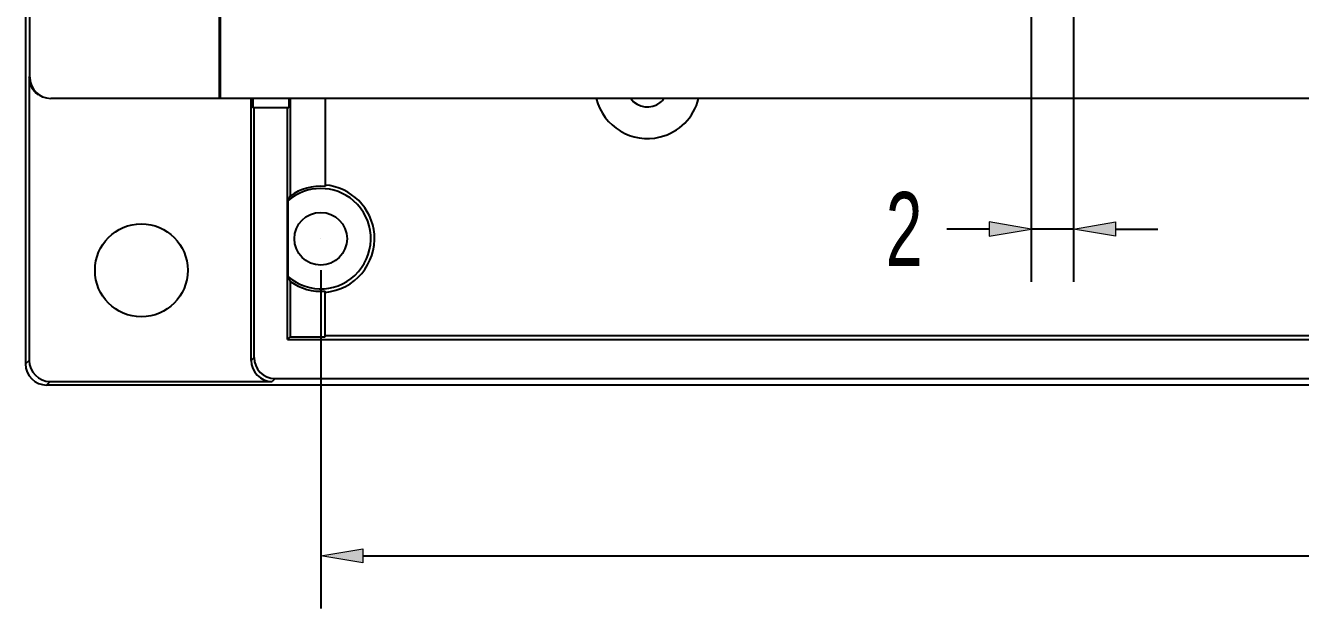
# Model space of a CAD drawing. Header units: inches. Extents: x 0 to 800, y 356 to 444.
# Drawn here: x 515.84 to 528.53, y 393.21 to 399.01 of the extents above; entities that cross this region are included whole.
import ezdxf

# ---------------------------------------------------------------- set-up
doc = ezdxf.new("R2010")
doc.units = ezdxf.units.IN
doc.header["$MEASUREMENT"] = 0

# ---------------------------------------------------------------- blocks, each defined once
blk = doc.blocks.new('block 162')
at = {"color": 5, "lineweight": 25, "true_color": 0x0000ff}
blk.add_lwpolyline([(518.776, 396.575), (518.776, 393.21)], dxfattribs=at)
blk = doc.blocks.new('block 164')
at = {"color": 5, "lineweight": 25, "true_color": 0x0000ff}
blk.add_lwpolyline([(519.196, 393.735), (531.297, 393.735)], dxfattribs=at)
blk = doc.blocks.new('block 166')
at = {"true_color": 0x0000ff}
h = blk.add_hatch(color=5, dxfattribs=at)
h.dxf.hatch_style = 2
h.paths.add_polyline_path([(519.196, 393.805), (519.196, 393.665), (518.776, 393.735)])
at = {"lineweight": 0}
blk.add_lwpolyline([(519.196, 393.805), (519.196, 393.665), (518.776, 393.735), (519.196, 393.805)], dxfattribs=at)
blk = doc.blocks.new('block 169')
at = {"lineweight": 0}
blk.add_lwpolyline([(518.776, 396.89), (518.776, 396.89)], dxfattribs=at)
blk = doc.blocks.new('block 161')
for name in ['block 169', 'block 162', 'block 166', 'block 164']:
    blk.add_blockref(name, (0, 0))
blk = doc.blocks.new('block 2255')
at = {"color": 7, "lineweight": 25, "true_color": 0xffffff}
blk.add_lwpolyline([(515.837, 403.371), (515.837, 395.643)], dxfattribs=at)
blk = doc.blocks.new('block 2258')
at = {"color": 7, "lineweight": 25, "true_color": 0xffffff}
blk.add_lwpolyline([(515.873, 398.495), (515.873, 395.679)], dxfattribs=at)
blk = doc.blocks.new('block 2259')
at = {"color": 7, "lineweight": 25, "true_color": 0xffffff}
blk.add_lwpolyline([(515.879, 398.496), (515.879, 415.645)], dxfattribs=at)
blk = doc.blocks.new('block 2273')
at = {"color": 7, "lineweight": 25, "true_color": 0xffffff}
blk.add_lwpolyline([(517.769, 398.286), (517.769, 400.093)], dxfattribs=at)
blk = doc.blocks.new('block 2276')
at = {"color": 7, "lineweight": 25, "true_color": 0xffffff}
blk.add_lwpolyline([(517.779, 398.286), (517.779, 400.104)], dxfattribs=at)
blk = doc.blocks.new('block 2277')
at = {"color": 7, "lineweight": 25, "true_color": 0xffffff}
blk.add_lwpolyline([(518.083, 395.679), (518.083, 398.285)], dxfattribs=at)
blk = doc.blocks.new('block 2279')
at = {"color": 7, "lineweight": 25, "true_color": 0xffffff}
blk.add_lwpolyline([(518.099, 398.286), (518.099, 398.191)], dxfattribs=at)
blk = doc.blocks.new('block 2282')
at = {"color": 7, "lineweight": 25, "true_color": 0xffffff}
blk.add_lwpolyline([(518.112, 395.708), (518.112, 398.191)], dxfattribs=at)
blk = doc.blocks.new('block 2283')
at = {"color": 7, "lineweight": 25, "true_color": 0xffffff}
blk.add_lwpolyline([(518.444, 395.886), (518.444, 398.191)], dxfattribs=at)
blk = doc.blocks.new('block 2285')
at = {"color": 7, "lineweight": 25, "true_color": 0xffffff}
blk.add_lwpolyline([(518.448, 397.266), (518.448, 396.514)], dxfattribs=at)
blk = doc.blocks.new('block 2287')
at = {"color": 7, "lineweight": 25, "true_color": 0xffffff}
blk.add_lwpolyline([(518.458, 398.286), (518.458, 398.191)], dxfattribs=at)
blk = doc.blocks.new('block 2291')
at = {"color": 7, "lineweight": 25, "true_color": 0xffffff}
blk.add_lwpolyline([(518.472, 398.286), (518.472, 397.314)], dxfattribs=at)
blk = doc.blocks.new('block 2292')
at = {"color": 7, "lineweight": 25, "true_color": 0xffffff}
blk.add_lwpolyline([(518.472, 396.465), (518.472, 395.913)], dxfattribs=at)
blk = doc.blocks.new('block 2295')
at = {"color": 7, "lineweight": 25, "true_color": 0xffffff}
blk.add_lwpolyline([(518.82, 398.286), (518.82, 397.41)], dxfattribs=at)
blk = doc.blocks.new('block 2296')
at = {"color": 7, "lineweight": 25, "true_color": 0xffffff}
blk.add_lwpolyline([(518.82, 395.913), (518.82, 396.369)], dxfattribs=at)
blk = doc.blocks.new('block 2316')
at = {"color": 7, "lineweight": 25, "true_color": 0xffffff}
blk.add_lwpolyline([(548.163, 395.433), (516.047, 395.433)], dxfattribs=at)
blk = doc.blocks.new('block 2317')
at = {"color": 7, "lineweight": 25, "true_color": 0xffffff}
blk.add_lwpolyline([(516.083, 395.469), (518.293, 395.469)], dxfattribs=at)
blk = doc.blocks.new('block 2319')
at = {"color": 7, "lineweight": 25, "true_color": 0xffffff}
blk.add_lwpolyline([(518.322, 395.498), (545.888, 395.498)], dxfattribs=at)
blk = doc.blocks.new('block 2320')
at = {"color": 7, "lineweight": 25, "true_color": 0xffffff}
blk.add_lwpolyline([(518.444, 395.886), (545.766, 395.886)], dxfattribs=at)
blk = doc.blocks.new('block 2321')
at = {"color": 7, "lineweight": 25, "true_color": 0xffffff}
blk.add_lwpolyline([(518.472, 395.913), (518.82, 395.913)], dxfattribs=at)
blk = doc.blocks.new('block 2323')
at = {"color": 7, "lineweight": 25, "true_color": 0xffffff}
blk.add_lwpolyline([(518.82, 395.926), (545.39, 395.926)], dxfattribs=at)
blk = doc.blocks.new('block 2348')
at = {"color": 7, "lineweight": 25, "true_color": 0xffffff}
blk.add_lwpolyline([(518.458, 398.191), (518.099, 398.191)], dxfattribs=at)
blk = doc.blocks.new('block 2349')
at = {"color": 7, "lineweight": 25, "true_color": 0xffffff}
blk.add_lwpolyline([(548.121, 398.286), (516.089, 398.286)], dxfattribs=at)
blk = doc.blocks.new('block 2385')
at = {"color": 7, "lineweight": 25, "true_color": 0xffffff}
blk.add_lwpolyline([(515.873, 398.495), (515.877, 398.499)], dxfattribs=at)
blk = doc.blocks.new('block 2435')
at = {"color": 7, "lineweight": 25, "true_color": 0xffffff}
blk.add_lwpolyline([(515.837, 395.643), (515.873, 395.679)], dxfattribs=at)
blk = doc.blocks.new('block 2436')
at = {"color": 7, "lineweight": 25, "true_color": 0xffffff}
blk.add_lwpolyline([(516.047, 395.433), (516.083, 395.469)], dxfattribs=at)
blk = doc.blocks.new('block 2443')
at = {"color": 7, "lineweight": 25, "true_color": 0xffffff}
blk.add_lwpolyline([(518.112, 395.708), (518.083, 395.679)], dxfattribs=at)
blk = doc.blocks.new('block 2444')
at = {"color": 7, "lineweight": 25, "true_color": 0xffffff}
blk.add_lwpolyline([(518.444, 395.886), (518.472, 395.913)], dxfattribs=at)
blk = doc.blocks.new('block 2445')
at = {"color": 7, "lineweight": 25, "true_color": 0xffffff}
blk.add_lwpolyline([(518.322, 395.498), (518.293, 395.469)], dxfattribs=at)
blk = doc.blocks.new('block 2725')
at = {"color": 7, "lineweight": 25, "true_color": 0xffffff}
blk.add_open_spline([(518.448, 396.514), (518.455, 396.497), (518.463, 396.481), (518.472, 396.465)], degree=3, dxfattribs=at)
blk = doc.blocks.new('block 2726')
at = {"color": 7, "lineweight": 25, "true_color": 0xffffff}
blk.add_open_spline([(518.472, 397.314), (518.463, 397.299), (518.455, 397.282), (518.448, 397.266)], degree=3, dxfattribs=at)
blk = doc.blocks.new('block 2727')
at = {"color": 7, "lineweight": 25, "true_color": 0xffffff}
blk.add_open_spline([(518.82, 396.356), (519.115, 396.381), (519.334, 396.64), (519.31, 396.934), (519.288, 397.195), (519.081, 397.401), (518.82, 397.424)], degree=3, knots=[0, 0, 0, 0, 1, 1, 1, 2, 2, 2, 2], dxfattribs=at)
blk = doc.blocks.new('block 2728')
at = {"color": 7, "lineweight": 25, "true_color": 0xffffff}
blk.add_open_spline([(521.52, 398.284), (521.59, 398.004), (521.875, 397.832), (522.156, 397.902), (522.345, 397.949), (522.491, 398.097), (522.538, 398.284)], degree=3, knots=[0, 0, 0, 0, 1, 1, 1, 2, 2, 2, 2], dxfattribs=at)
blk = doc.blocks.new('block 2729')
at = {"color": 7, "lineweight": 25, "true_color": 0xffffff}
blk.add_open_spline([(518.82, 397.41), (518.696, 397.421), (518.572, 397.387), (518.472, 397.314)], degree=3, dxfattribs=at)
blk = doc.blocks.new('block 2730')
at = {"color": 7, "lineweight": 25, "true_color": 0xffffff}
blk.add_open_spline([(518.472, 396.465), (518.572, 396.393), (518.696, 396.358), (518.82, 396.369)], degree=3, dxfattribs=at)
blk = doc.blocks.new('block 2731')
at = {"color": 7, "lineweight": 25, "true_color": 0xffffff}
blk.add_open_spline([(518.448, 396.514), (518.655, 396.333), (518.971, 396.354), (519.151, 396.562), (519.333, 396.77), (519.312, 397.084), (519.104, 397.266), (518.916, 397.43), (518.636, 397.43), (518.448, 397.266)], degree=3, knots=[0, 0, 0, 0, 1, 1, 1, 2, 2, 2, 3, 3, 3, 3], dxfattribs=at)
blk = doc.blocks.new('block 2732')
at = {"color": 7, "lineweight": 25, "true_color": 0xffffff}
blk.add_open_spline([(517.452, 396.575), (517.452, 396.83), (517.246, 397.037), (516.991, 397.037), (516.735, 397.037), (516.529, 396.83), (516.529, 396.575), (516.529, 396.32), (516.735, 396.113), (516.991, 396.113), (517.246, 396.113), (517.452, 396.32), (517.452, 396.575), (517.452, 396.575), (517.452, 396.575), (517.452, 396.575)], degree=3, knots=[0, 0, 0, 0, 1, 1, 1, 2, 2, 2, 3, 3, 3, 4, 4, 4, 5, 5, 5, 5], dxfattribs=at)
blk = doc.blocks.new('block 2740')
at = {"color": 7, "lineweight": 25, "true_color": 0xffffff}
blk.add_open_spline([(519.038, 396.89), (519.038, 397.035), (518.921, 397.152), (518.776, 397.152), (518.631, 397.152), (518.514, 397.035), (518.514, 396.89), (518.514, 396.745), (518.631, 396.627), (518.776, 396.627), (518.921, 396.627), (519.038, 396.745), (519.038, 396.89), (519.038, 396.89), (519.038, 396.89), (519.038, 396.89)], degree=3, knots=[0, 0, 0, 0, 1, 1, 1, 2, 2, 2, 3, 3, 3, 4, 4, 4, 5, 5, 5, 5], dxfattribs=at)
blk = doc.blocks.new('block 2741')
at = {"color": 7, "lineweight": 25, "true_color": 0xffffff}
blk.add_open_spline([(521.862, 398.284), (521.934, 398.191), (522.065, 398.175), (522.157, 398.245), (522.172, 398.256), (522.185, 398.27), (522.195, 398.284)], degree=3, knots=[0, 0, 0, 0, 1, 1, 1, 2, 2, 2, 2], dxfattribs=at)
blk = doc.blocks.new('block 2742')
at = {"color": 7, "lineweight": 25, "true_color": 0xffffff}
blk.add_open_spline([(515.879, 398.496), (515.879, 398.38), (515.974, 398.286), (516.089, 398.286)], degree=3, dxfattribs=at)
blk = doc.blocks.new('block 2795')
at = {"color": 7, "lineweight": 25, "true_color": 0xffffff}
blk.add_open_spline([(515.837, 395.643), (515.837, 395.526), (515.931, 395.433), (516.047, 395.433)], degree=3, dxfattribs=at)
blk = doc.blocks.new('block 2798')
at = {"color": 7, "lineweight": 25, "true_color": 0xffffff}
blk.add_open_spline([(518.083, 395.679), (518.083, 395.563), (518.177, 395.469), (518.293, 395.469)], degree=3, dxfattribs=at)
blk = doc.blocks.new('block 2804')
at = {"color": 7, "lineweight": 25, "true_color": 0xffffff}
blk.add_open_spline([(518.112, 395.708), (518.112, 395.593), (518.206, 395.498), (518.322, 395.498)], degree=3, dxfattribs=at)
blk = doc.blocks.new('block 2811')
at = {"color": 7, "lineweight": 25, "true_color": 0xffffff}
blk.add_open_spline([(515.873, 395.679), (515.873, 395.563), (515.968, 395.469), (516.083, 395.469)], degree=3, dxfattribs=at)
blk = doc.blocks.new('block 2813')
at = {"color": 7, "lineweight": 25, "true_color": 0xffffff}
blk.add_open_spline([(515.873, 398.495), (515.873, 398.427), (515.907, 398.362), (515.963, 398.323)], degree=3, dxfattribs=at)
blk = doc.blocks.new('block 3930')
at = {"color": 5, "lineweight": 25, "true_color": 0x0000ff}
blk.add_lwpolyline([(526.27, 400.102), (526.27, 396.461)], dxfattribs=at)
blk = doc.blocks.new('block 3931')
at = {"color": 5, "lineweight": 25, "true_color": 0x0000ff}
blk.add_lwpolyline([(525.85, 400.102), (525.85, 396.461)], dxfattribs=at)
blk = doc.blocks.new('block 3932')
at = {"color": 5, "lineweight": 25, "true_color": 0x0000ff}
blk.add_lwpolyline([(526.689, 396.986), (527.109, 396.986)], dxfattribs=at)
blk = doc.blocks.new('block 3933')
at = {"color": 5, "lineweight": 25, "true_color": 0x0000ff}
blk.add_lwpolyline([(525.43, 396.986), (525.01, 396.986)], dxfattribs=at)
blk = doc.blocks.new('block 3934')
at = {"color": 5, "lineweight": 25, "true_color": 0x0000ff}
blk.add_lwpolyline([(526.27, 396.986), (525.85, 396.986)], dxfattribs=at)
blk = doc.blocks.new('block 3935')
at = {"true_color": 0x0000ff}
h = blk.add_hatch(color=5, dxfattribs=at)
h.dxf.hatch_style = 2
h.paths.add_polyline_path([(526.689, 397.057), (526.689, 396.916), (526.27, 396.986)])
at = {"lineweight": 0}
blk.add_lwpolyline([(526.689, 397.057), (526.689, 396.916), (526.27, 396.986), (526.689, 397.057)], dxfattribs=at)
blk = doc.blocks.new('block 3936')
at = {"true_color": 0x0000ff}
h = blk.add_hatch(color=5, dxfattribs=at)
h.dxf.hatch_style = 2
h.paths.add_polyline_path([(525.43, 397.057), (525.43, 396.916), (525.85, 396.986)])
at = {"lineweight": 0}
blk.add_lwpolyline([(525.43, 397.057), (525.43, 396.916), (525.85, 396.986), (525.43, 397.057)], dxfattribs=at)
blk = doc.blocks.new('block 3937')
at = {"color": 3, "true_color": 0x00ff00, "insert": (524.402, 396.619), "char_height": 0.7347, "attachment_point": 7}
blk.add_mtext('\\fAdobe Song Std L|b0|i0|c0|p34;\\W0.67;2', dxfattribs=at)
blk = doc.blocks.new('block 3938')
at = {"lineweight": 0}
blk.add_lwpolyline([(526.27, 400.417), (526.27, 400.417)], dxfattribs=at)
blk = doc.blocks.new('block 3939')
at = {"lineweight": 0}
blk.add_lwpolyline([(525.85, 400.417), (525.85, 400.417)], dxfattribs=at)
blk = doc.blocks.new('block 3940')
at = {"lineweight": 0}
blk.add_lwpolyline([(525.85, 396.986), (525.85, 396.986)], dxfattribs=at)
blk = doc.blocks.new('block 3929')
for name in ['block 3939', 'block 3938', 'block 3931', 'block 3930', 'block 3937', 'block 3933', 'block 3936', 'block 3934', 'block 3940', 'block 3935', 'block 3932']:
    blk.add_blockref(name, (0, 0))

msp = doc.modelspace()

# ---------------------------------------------------------------- block references
for name in ['block 2259', 'block 2255', 'block 3929', 'block 2273', 'block 2276', 'block 2385', 'block 2258', 'block 2813', 'block 2742', 'block 2349', 'block 2277', 'block 2279', 'block 2287', 'block 2291', 'block 2295', 'block 2728', 'block 2741', 'block 2348', 'block 2282', 'block 2283', 'block 2731', 'block 2729', 'block 2727', 'block 2726', 'block 2285', 'block 2740', 'block 2732', 'block 161', 'block 2725', 'block 2292', 'block 2730', 'block 2296', 'block 2323', 'block 2444', 'block 2320', 'block 2321', 'block 2435', 'block 2811', 'block 2443', 'block 2798', 'block 2804', 'block 2795', 'block 2436', 'block 2316', 'block 2317', 'block 2445', 'block 2319']:
    msp.add_blockref(name, (0, 0))

doc.saveas('drawing.dxf')
